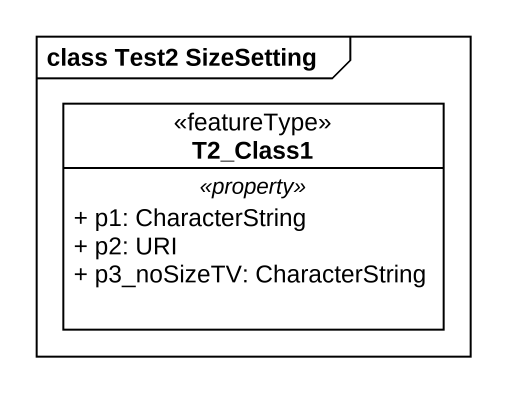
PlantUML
@startuml
mainframe class Test2 SizeSetting
hide circle
hide empty members
skinparam classAttributeIconSize 0
class T2_Class1 <<featureType>> {
  .. <<property>> ..
  + p1: CharacterString
  + p2: URI
  + p3_noSizeTV: CharacterString
}
@enduml
